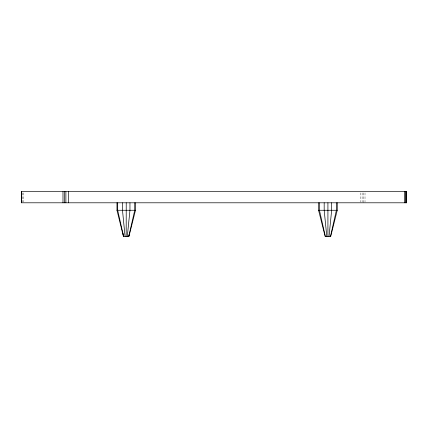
<?xml version="1.0" encoding="UTF-8"?>
<svg xmlns="http://www.w3.org/2000/svg" width="428" height="428" viewBox="0 0 428 428"><rect width="100%" height="100%" fill="white"/><g stroke="black" fill="none" stroke-linecap="round" stroke-linejoin="round"><path stroke-width="0.32" stroke-dasharray="2.14 1.6" d="M365.014 192.91L365.014 202.134M363.447 192.91L363.447 202.797M362.109 192.91L362.109 202.134M360.595 192.91L360.595 202.134M23.519 192.91L23.519 202.134M22.545 192.91L22.545 202.134"/><path stroke-width="0.64" d="M126.18 236.411L126.228 202.797M329.036 236.411L331.652 210.266L331.652 202.797M127.298 236.411L129.962 210.266L129.962 202.797M330.459 236.411L336.387 210.266L336.387 202.797M129.181 234.496L128.737 236.411L134.729 210.266L134.729 202.797M135.494 202.797L135.494 210.266L128.956 236.411L123.398 236.411L116.967 210.266L116.967 202.797M337.253 202.797L337.253 210.266L330.716 236.411L325.114 236.411L318.576 210.266L318.576 202.797M116.967 210.266L135.494 210.266M318.576 210.266L337.253 210.266M325.371 236.411L319.443 210.266L319.443 202.797M123.617 236.411L117.689 210.266L117.689 202.797M122.911 233.223L123.628 236.411M326.794 236.411L324.178 210.266L324.178 202.797M125.056 236.411L122.494 210.266L122.494 202.797M406.514 191.589L406.514 202.797M406.135 191.589L406.135 202.797M405.455 191.589L405.455 202.797M404.481 191.589L404.481 202.797M327.918 202.797L327.918 236.411M68.336 191.589L68.336 202.797M65.891 191.589L65.891 202.797M64.553 191.589L64.553 202.797M62.986 191.589L62.986 202.797M21.486 191.589L21.486 202.797M406.6 191.589L21.4 191.589L21.4 202.797L406.6 202.797L406.6 191.589"/></g></svg>
